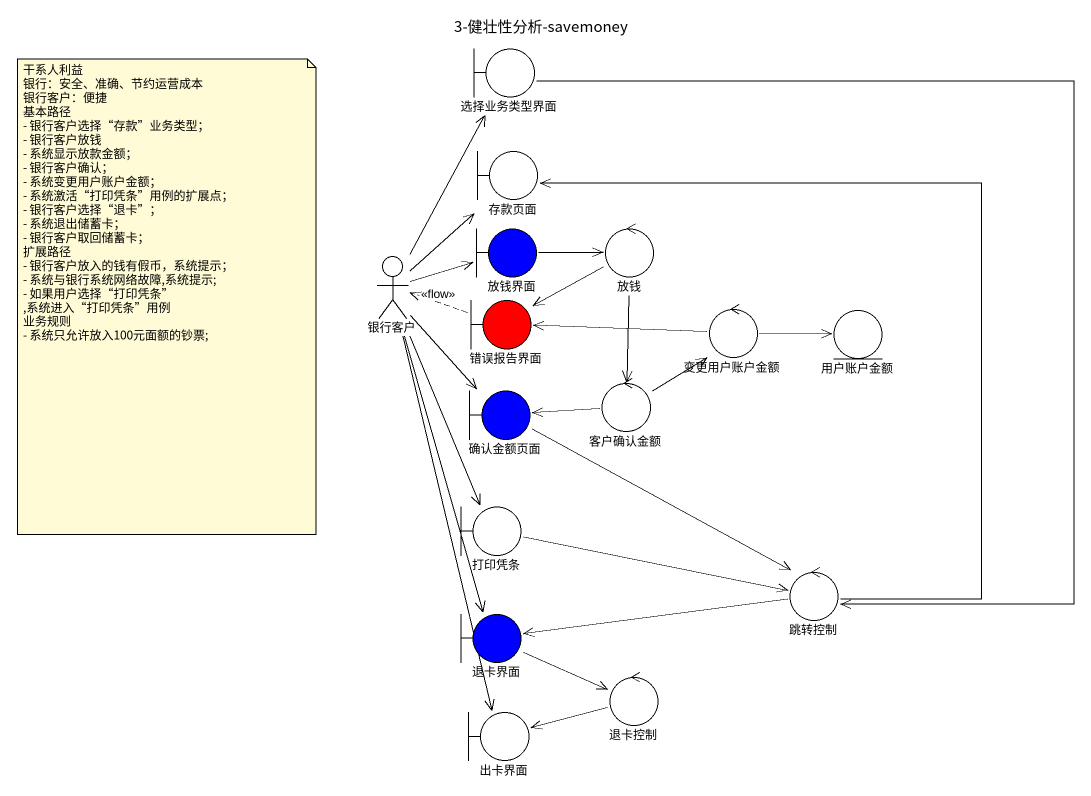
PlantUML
@startuml
title 3-健壮性分析-savemoney
boundary 选择业务类型界面
boundary 存款页面
boundary 放钱界面 #0000FF
control 放钱
actor 银行客户
boundary 错误报告界面 #FF0000
control 变更用户账户金额
entity 用户账户金额
boundary 确认金额页面 #0000FF
control 客户确认金额
boundary 打印凭条
control 跳转控制
boundary 退卡界面 #0000FF
control 退卡控制
boundary 出卡界面
选择业务类型界面 --> 跳转控制
放钱界面 -right-> 放钱
放钱 -left-> 错误报告界面
放钱 --> 客户确认金额
银行客户 -up-> 选择业务类型界面
银行客户 -up-> 存款页面
银行客户 -right-> 放钱界面
银行客户 --> 确认金额页面
银行客户 --> 打印凭条
银行客户 --> 退卡界面
银行客户 --> 出卡界面
错误报告界面 .left.> 银行客户 : <<flow>>
变更用户账户金额 -left-> 错误报告界面
变更用户账户金额 -right-> 用户账户金额
确认金额页面 -right-> 跳转控制
客户确认金额 -up-> 变更用户账户金额
客户确认金额 -left-> 确认金额页面
打印凭条 -right-> 跳转控制
跳转控制 -up-> 存款页面
跳转控制 -left-> 退卡界面
退卡界面 -right-> 退卡控制
退卡控制 -left-> 出卡界面
note as N1
  干系人利益
  银行：安全、准确、节约运营成本
  银行客户：便捷
  基本路径
  - 银行客户选择“存款”业务类型；
  - 银行客户放钱
  - 系统显示放款金额；
  - 银行客户确认；
  - 系统变更用户账户金额；
  - 系统激活“打印凭条”用例的扩展点；
  - 银行客户选择“退卡”；
  - 系统退出储蓄卡；
  - 银行客户取回储蓄卡；
  扩展路径
  - 银行客户放入的钱有假币，系统提示；
  - 系统与银行系统网络故障,系统提示;
  - 如果用户选择“打印凭条” ,系统进入“打印凭条”用例
  业务规则
  - 系统只允许放入100元面额的钞票;
end note
@enduml
